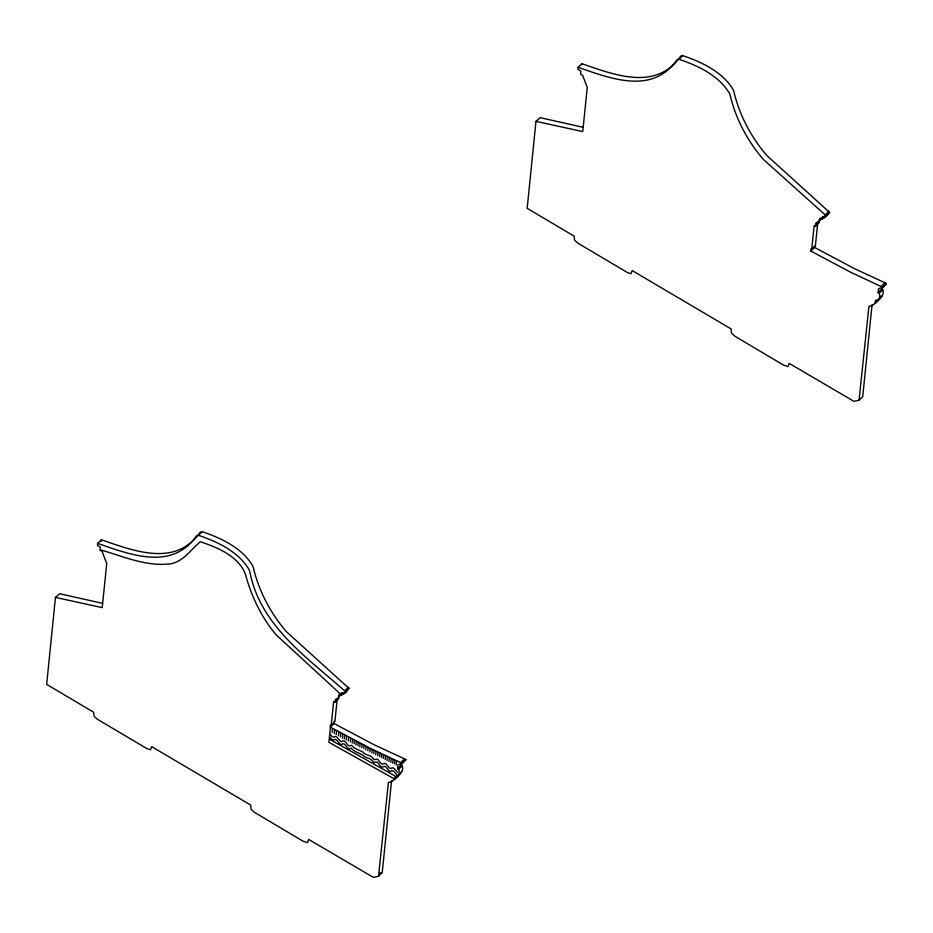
<?xml version="1.0" encoding="UTF-8"?>
<svg xmlns="http://www.w3.org/2000/svg" width="933" height="933" viewBox="0 0 933 933"><rect width="100%" height="100%" fill="white"/><g stroke="black" fill="none" stroke-linecap="round" stroke-linejoin="round"><path stroke-width="1.4" d="M102.63 603.359L59.63 593.726L55.467 597.412L46.65 684.379L93.627 712.229L94.093 716.322L97.394 719.261L147.006 748.663L150.493 749.747L151.694 746.645L250.615 805.016L251.07 809.238L254.359 812.281L302.852 841.076L307.47 842.674L308.683 839.432L373.375 877.382L378.53 876.285L388.42 782.379C391.58 782.332 395.674 779.988 394.857 776.268C399.266 777.97 400.525 769.993 397.598 768.605L398.018 764.85L402.088 763.287L370.506 748.488L330.329 727.157L330.469 724.871L331.203 725.303L334.9 721.641L337.07 700.368M330.329 727.157L334.014 723.495L334.131 721.349M583.148 127.296L540.149 117.663L535.985 121.348L527.168 208.316L574.145 236.166L574.611 240.259L577.912 243.198L627.524 272.599L631.011 273.684L632.201 270.582L731.134 328.952L731.577 333.174L734.877 336.23L783.37 365.013L787.988 366.611L789.19 363.369L853.882 401.318L859.048 400.234L868.938 306.316C872.098 306.269 876.192 303.925 875.364 300.204C879.772 301.907 881.044 293.93 878.105 292.542L878.536 288.787L882.595 287.224L851.024 272.424L810.835 251.094L810.987 248.808L811.722 249.239L815.419 245.577L817.576 224.305M810.835 251.094L814.532 247.432L814.602 246.067M397.598 768.605L401.295 764.943L401.482 762.972M878.105 292.542L881.802 288.892L882 286.909M331.203 725.303L333.641 701.569L335.04 702.199L335.355 699.505L338.154 698.047L338.691 696.17C340.148 690.595 341.303 699.295 341.945 692.508C344.429 696.17 347.111 690.268 349 688.391L286.349 631.618C271.036 613.704 259.759 592.84 253.916 569.958A28.433 16.001 45.3 0 0 252.808 566.051C242.557 548.207 221.016 537.921 202.123 531.682L200.129 532.3C175.579 567.299 134.247 551.1 101.347 539.74L97.65 543.403L97.44 545.455L100.356 547.181L100.053 550.213L102.152 551.473L106.735 563.602L102.222 607.64L55.467 597.412M101.149 541.688L101.347 539.74M330.352 727.962L328.894 742.318L393.353 778.344M332.125 732.277L332.463 728.918M334.201 733.501L334.539 730.142M338.994 696.24L338.726 698.537L335.04 702.199M336.172 734.668L336.51 731.32M338.446 735.67L338.796 732.323M340.417 736.848L340.767 733.49M342.388 738.015L342.726 734.656M344.277 738.831L344.615 735.472M346.19 739.974L346.54 736.615M348.301 740.965L348.639 737.618M350.295 741.852L350.633 738.504M352.207 742.995L352.557 739.636M354.097 743.811L354.447 740.464M355.963 744.919L356.301 741.56M357.91 745.77L358.249 742.423M359.765 746.878L360.103 743.519M361.771 747.718L362.109 744.359M363.765 748.604L364.103 745.245M365.794 749.805L366.133 746.447M367.789 750.738L368.127 747.38M369.806 751.94L370.156 748.581M371.859 752.861L372.209 749.502M373.806 753.712L374.145 750.365M375.719 754.855L376.069 751.497M377.772 755.777L378.122 752.418M379.673 756.546L380.011 753.188M381.422 757.584L381.76 754.226M383.276 758.389L383.615 755.03M385.131 759.497L385.469 756.138M386.962 760.57L387.3 757.211M388.909 761.491L389.259 758.132M390.845 762.331L391.184 758.972M392.688 763.136L393.038 759.777M378.53 876.285L382.227 872.623L391.58 780.583M394.437 763.87L394.776 760.512M396.222 764.932L396.56 761.573M811.722 249.239L814.159 225.506L815.547 226.148L815.862 223.442L818.673 221.996L819.209 220.106C820.655 214.532 821.821 223.232 822.463 216.456C824.947 220.106 827.618 214.205 829.519 212.327L766.856 155.566C751.543 137.641 740.277 116.777 734.434 93.906A28.433 16.001 45.3 0 0 733.326 90C723.063 72.144 701.523 61.858 682.629 55.618L680.647 56.237C656.086 91.247 614.765 75.037 581.865 63.677L578.168 67.339L577.959 69.392L580.874 71.118L580.571 74.162L582.67 75.41L587.254 87.539L582.74 131.588L535.985 121.348M581.76 64.692L581.865 63.677M819.501 220.176L819.244 222.486L815.547 226.148M825.74 214.718L825.425 215.465M872.087 304.52L862.733 396.572L859.048 400.234M398.239 775.533L395.779 777.621M878.758 299.47L876.297 301.557M342.003 694.21L342.143 693.581M822.824 216.794L822.37 218.334L820.259 219.418M349 688.391L343.682 693.965M829.519 212.327L824.189 217.914M394.484 779.545C397.831 776.909 406.147 769.62 401.295 764.943M875.002 303.482C878.35 300.846 886.665 293.557 881.802 288.892M97.65 543.403C130.562 554.762 171.882 570.961 196.431 535.962L198.426 535.344L202.123 531.682M578.168 67.339C611.068 78.699 652.389 94.909 676.95 59.899L678.932 59.28L682.629 55.618M815.862 223.442L817.716 221.611M198.426 535.344C217.319 541.583 238.86 551.87 249.111 569.713A28.433 16.001 45.3 0 1 250.219 573.62C261.123 626.09 307.237 657.683 344.732 690.921L348.429 687.259M678.932 59.28C697.826 65.52 719.378 75.806 729.629 93.662A28.433 16.001 45.3 0 1 730.737 97.557C736.58 120.439 747.846 141.303 763.171 159.216L824.655 214.438L825.25 214.858L828.947 211.196M339.554 696.216L341.455 694.304M820.072 220.153L823.757 216.491M341.455 695.272L344.219 692.531M345.303 692.053L348.849 687.819M821.961 219.208L829.367 211.756M400.805 762.506L404.502 758.844L405.773 759.625L402.146 763.777M881.312 286.443L885.009 282.781L886.292 283.562L882.653 287.714M402.088 763.287L405.773 759.625M882.595 287.224L886.292 283.562M398.741 769.293L402.438 765.631M879.259 293.23L882.956 289.568M339.041 695.843L341.851 694.397M379.649 873.171L382.227 872.623M884.332 284.308L886.35 284.052M403.826 760.372L405.832 760.115M879.842 296.437L882.21 296.134M400.665 772.326L401.691 772.197M885.009 282.781L854.721 268.774L814.532 247.432M404.502 758.844L374.203 744.826L334.014 723.495M101.347 550.073C124.031 556.756 147.484 567.124 171.509 563.684C184.116 560.803 191.137 549.14 200.385 541.746C217.237 547.403 238.731 556.173 245.426 574.285C251.455 596.49 261.415 617.483 276.39 635.093L340.207 693.802M329.781 739.379L394.111 775.44M397.376 772.256L393.994 768.291L392.035 767.754L391.009 768.617C387.673 768.629 386.705 761.258 383.37 763.964L382.903 764.139C379.334 764.174 378.985 757.561 375.358 759.287A1.866 1.05 45.3 0 1 373.806 759.392C371.066 754.086 365.771 756.068 362.984 752.126C358.704 749.677 355.415 749.432 351.368 745.28L350.925 745.502C347.496 748.114 346.609 740.592 343.157 740.814C339.67 744.557 337.629 733.979 334.096 737.082L332.206 736.697L330.282 734.376M397.085 775.16L393.703 771.194L391.732 770.658L390.705 771.521C387.382 771.533 386.414 764.162 383.078 766.868L382.612 767.043C379.031 767.078 378.681 760.465 375.066 762.191A1.866 1.05 45.3 0 1 373.515 762.296C370.763 757.001 365.479 758.972 362.692 755.03C358.4 752.581 355.123 752.336 351.076 748.184L350.633 748.406C347.193 751.018 346.306 743.496 342.854 743.729C339.379 747.473 337.338 736.895 333.804 739.986L331.915 739.601L329.99 737.28M825.25 214.858L825.822 215.989"/></g></svg>
